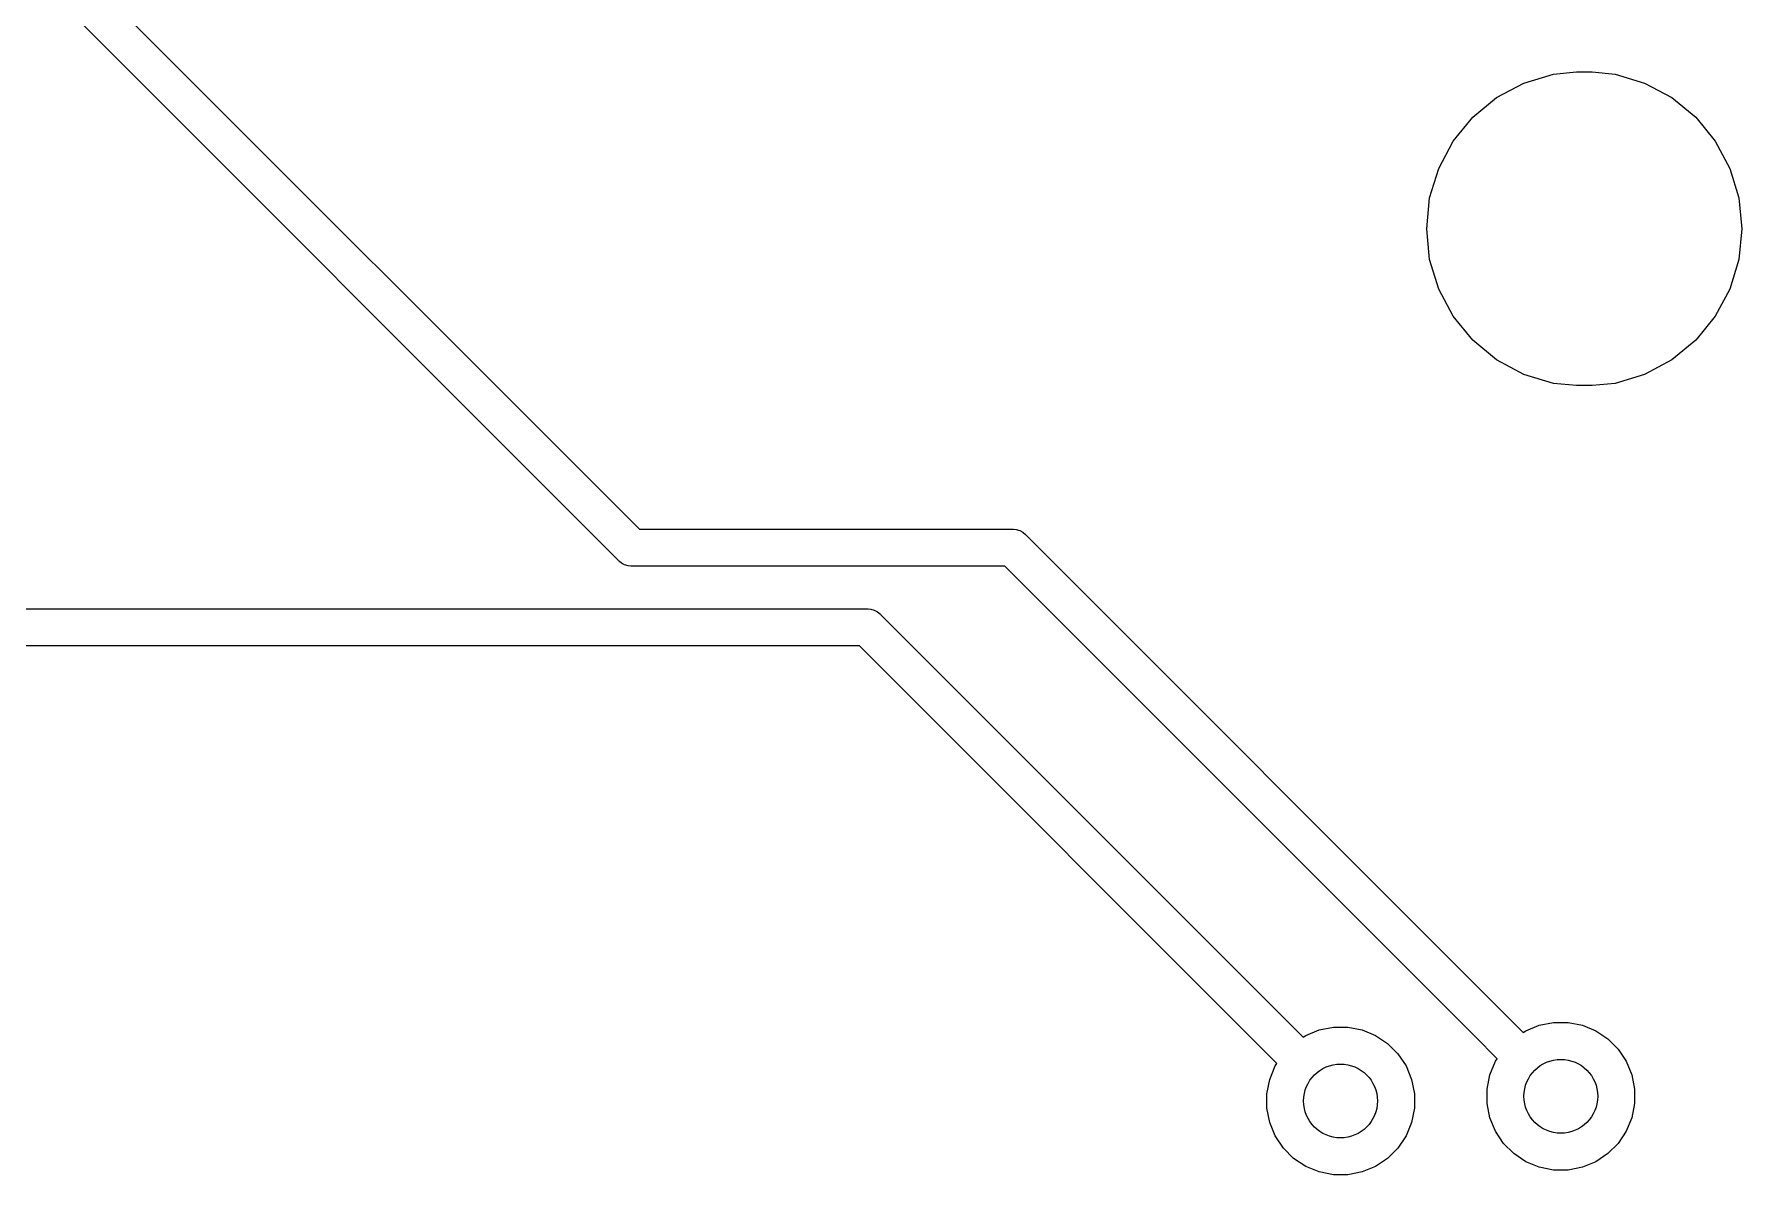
# Model space of a CAD drawing. Extents: x 69 to 174, y -100 to -50.
# Drawn here: x 152.13 to 161.38, y -61.89 to -55.72 of the extents above; entities that cross this region are included whole.
import ezdxf

# ---------------------------------------------------------------- set-up
doc = ezdxf.new("R2010")
doc.units = 0
doc.layers.add('BLACK', color=7, linetype='CONTINUOUS')

msp = doc.modelspace()

# ---------------------------------------------------------------- linework, layer by layer
at = {"layer": 'BLACK', "linetype": 'CONTINUOUS'}
for p, q in [((151.314, -54.3036), (155.407, -58.3962)), ((155.291, -58.5634), (151.173, -54.445)), ((160.053, -56.0588), (160.201, -55.9799)), ((160.201, -55.9799), (160.361, -55.9313)), ((160.361, -55.9313), (160.486, -55.919)), ((160.486, -55.919), (160.57, -55.919)), ((160.57, -55.919), (160.695, -55.9313)), ((160.695, -55.9313), (160.855, -55.9799)), ((160.855, -55.9799), (161.003, -56.0588)), ((159.924, -56.1651), (160.053, -56.0588)), ((161.003, -56.0588), (161.132, -56.1651)), ((159.818, -56.2945), (159.924, -56.1651)), ((161.132, -56.1651), (161.238, -56.2945)), ((159.739, -56.4421), (159.818, -56.2945)), ((161.238, -56.2945), (161.317, -56.4421)), ((159.69, -56.6024), (159.739, -56.4421)), ((161.317, -56.4421), (161.366, -56.6024)), ((159.674, -56.769), (159.69, -56.6024)), ((161.366, -56.6024), (161.382, -56.769)), ((159.69, -56.9356), (159.674, -56.769)), ((161.382, -56.769), (161.366, -56.9356)), ((159.739, -57.0959), (159.69, -56.9356)), ((161.366, -56.9356), (161.317, -57.0959)), ((159.818, -57.2435), (159.739, -57.0959)), ((161.317, -57.0959), (161.238, -57.2435)), ((159.924, -57.3729), (159.818, -57.2435)), ((161.238, -57.2435), (161.132, -57.3729)), ((160.053, -57.4792), (159.924, -57.3729)), ((161.132, -57.3729), (161.003, -57.4792)), ((160.201, -57.5581), (160.053, -57.4792)), ((160.361, -57.6067), (160.201, -57.5581)), ((160.855, -57.5581), (160.695, -57.6067)), ((161.003, -57.4792), (160.855, -57.5581)), ((160.486, -57.619), (160.361, -57.6067)), ((160.57, -57.619), (160.486, -57.619)), ((160.695, -57.6067), (160.57, -57.619)), ((155.407, -58.3962), (157.424, -58.3962)), ((157.424, -58.3962), (157.429, -58.3957)), ((157.429, -58.3957), (157.434, -58.3962)), ((157.434, -58.3962), (157.434, -58.3962)), ((157.434, -58.3962), (157.449, -58.3976)), ((157.449, -58.3976), (157.468, -58.4034)), ((157.468, -58.4034), (157.485, -58.4127)), ((157.485, -58.4127), (157.5, -58.4251)), ((157.5, -58.4251), (157.503, -58.429)), ((157.503, -58.429), (160.075, -61.0008)), ((155.294, -58.5673), (155.291, -58.5634)), ((155.298, -58.5704), (155.294, -58.5673)), ((155.299, -58.5713), (155.298, -58.5704)), ((155.298, -58.5704), (155.298, -58.5704)), ((155.31, -58.5797), (155.299, -58.5713)), ((155.327, -58.589), (155.31, -58.5797)), ((155.346, -58.5948), (155.327, -58.589)), ((155.361, -58.5962), (155.346, -58.5948)), ((155.365, -58.5967), (155.361, -58.5962)), ((155.361, -58.5962), (155.361, -58.5962)), ((155.37, -58.5962), (155.365, -58.5967)), ((157.388, -58.5962), (155.37, -58.5962)), ((159.934, -61.1422), (157.388, -58.5962)), ((151.462, -58.828), (156.637, -58.828)), ((156.637, -58.828), (156.642, -58.8275)), ((156.642, -58.8275), (156.647, -58.828)), ((156.647, -58.828), (156.647, -58.828)), ((156.647, -58.828), (156.661, -58.8294)), ((156.661, -58.8294), (156.68, -58.8352)), ((156.68, -58.8352), (156.698, -58.8445)), ((156.698, -58.8445), (156.713, -58.8569)), ((156.713, -58.8569), (156.716, -58.8608)), ((156.716, -58.8608), (159.004, -61.1484)), ((156.6, -59.028), (151.462, -59.028)), ((158.862, -61.2898), (156.6, -59.028)), ((160.075, -61.0008), (160.075, -61.0008)), ((160.075, -61.0008), (160.197, -61.123)), ((160.212, -61.1135), (160.284, -61.0834)), ((160.284, -61.0834), (160.362, -61.068)), ((160.362, -61.068), (160.44, -61.068)), ((160.44, -61.068), (160.518, -61.0834)), ((160.518, -61.0834), (160.59, -61.1135)), ((159.004, -61.1484), (159.018, -61.1389)), ((159.018, -61.1389), (159.091, -61.1088)), ((159.091, -61.1088), (159.168, -61.0934)), ((159.168, -61.0934), (159.247, -61.0934)), ((159.247, -61.0934), (159.324, -61.1088)), ((159.324, -61.1088), (159.397, -61.1389)), ((159.397, -61.1389), (159.462, -61.1827)), ((160.056, -61.2644), (159.934, -61.1422)), ((159.934, -61.1422), (159.934, -61.1422)), ((160.197, -61.123), (160.212, -61.1135)), ((160.59, -61.1135), (160.656, -61.1573)), ((160.656, -61.1573), (160.712, -61.213)), ((159.462, -61.1827), (159.518, -61.2384)), ((159.518, -61.2384), (159.562, -61.3039)), ((160.047, -61.2785), (160.056, -61.2644)), ((160.712, -61.213), (160.755, -61.2785)), ((158.823, -61.3767), (158.853, -61.3039)), ((158.853, -61.3039), (158.862, -61.2898)), ((159.562, -61.3039), (159.592, -61.3767)), ((160.001, -61.4286), (160.016, -61.3513)), ((160.016, -61.3513), (160.047, -61.2785)), ((160.755, -61.2785), (160.786, -61.3513)), ((160.786, -61.3513), (160.801, -61.4286)), ((158.807, -61.454), (158.823, -61.3767)), ((158.807, -61.5328), (158.807, -61.454)), ((159.592, -61.3767), (159.607, -61.454)), ((159.607, -61.454), (159.607, -61.5328)), ((160.001, -61.5074), (160.001, -61.4286)), ((160.801, -61.4286), (160.801, -61.5074)), ((158.823, -61.6101), (158.807, -61.5328)), ((159.607, -61.5328), (159.592, -61.6101)), ((160.016, -61.5847), (160.001, -61.5074)), ((160.801, -61.5074), (160.786, -61.5847)), ((158.853, -61.6829), (158.823, -61.6101)), ((159.592, -61.6101), (159.562, -61.6829)), ((160.047, -61.6575), (160.016, -61.5847)), ((160.786, -61.5847), (160.755, -61.6575)), ((158.897, -61.7484), (158.853, -61.6829)), ((159.562, -61.6829), (159.518, -61.7484)), ((160.09, -61.723), (160.047, -61.6575)), ((160.146, -61.7787), (160.09, -61.723)), ((160.712, -61.723), (160.656, -61.7787)), ((160.755, -61.6575), (160.712, -61.723)), ((158.952, -61.8041), (158.897, -61.7484)), ((159.018, -61.8479), (158.952, -61.8041)), ((159.462, -61.8041), (159.397, -61.8479)), ((159.518, -61.7484), (159.462, -61.8041)), ((160.212, -61.8225), (160.146, -61.7787)), ((160.284, -61.8526), (160.212, -61.8225)), ((160.59, -61.8225), (160.518, -61.8526)), ((160.656, -61.7787), (160.59, -61.8225)), ((159.091, -61.878), (159.018, -61.8479)), ((159.168, -61.8934), (159.091, -61.878)), ((159.247, -61.8934), (159.168, -61.8934)), ((159.324, -61.878), (159.247, -61.8934)), ((159.397, -61.8479), (159.324, -61.878)), ((160.362, -61.868), (160.284, -61.8526)), ((160.44, -61.868), (160.362, -61.868)), ((160.518, -61.8526), (160.44, -61.868))]:
    msp.add_line(p, q, dxfattribs=at)
at = {"layer": 'BLACK'}
for centre in [(160.401, -61.468), (159.207, -61.4934)]:
    msp.add_circle(centre, 0.2, dxfattribs=at)

doc.saveas('drawing.dxf')
